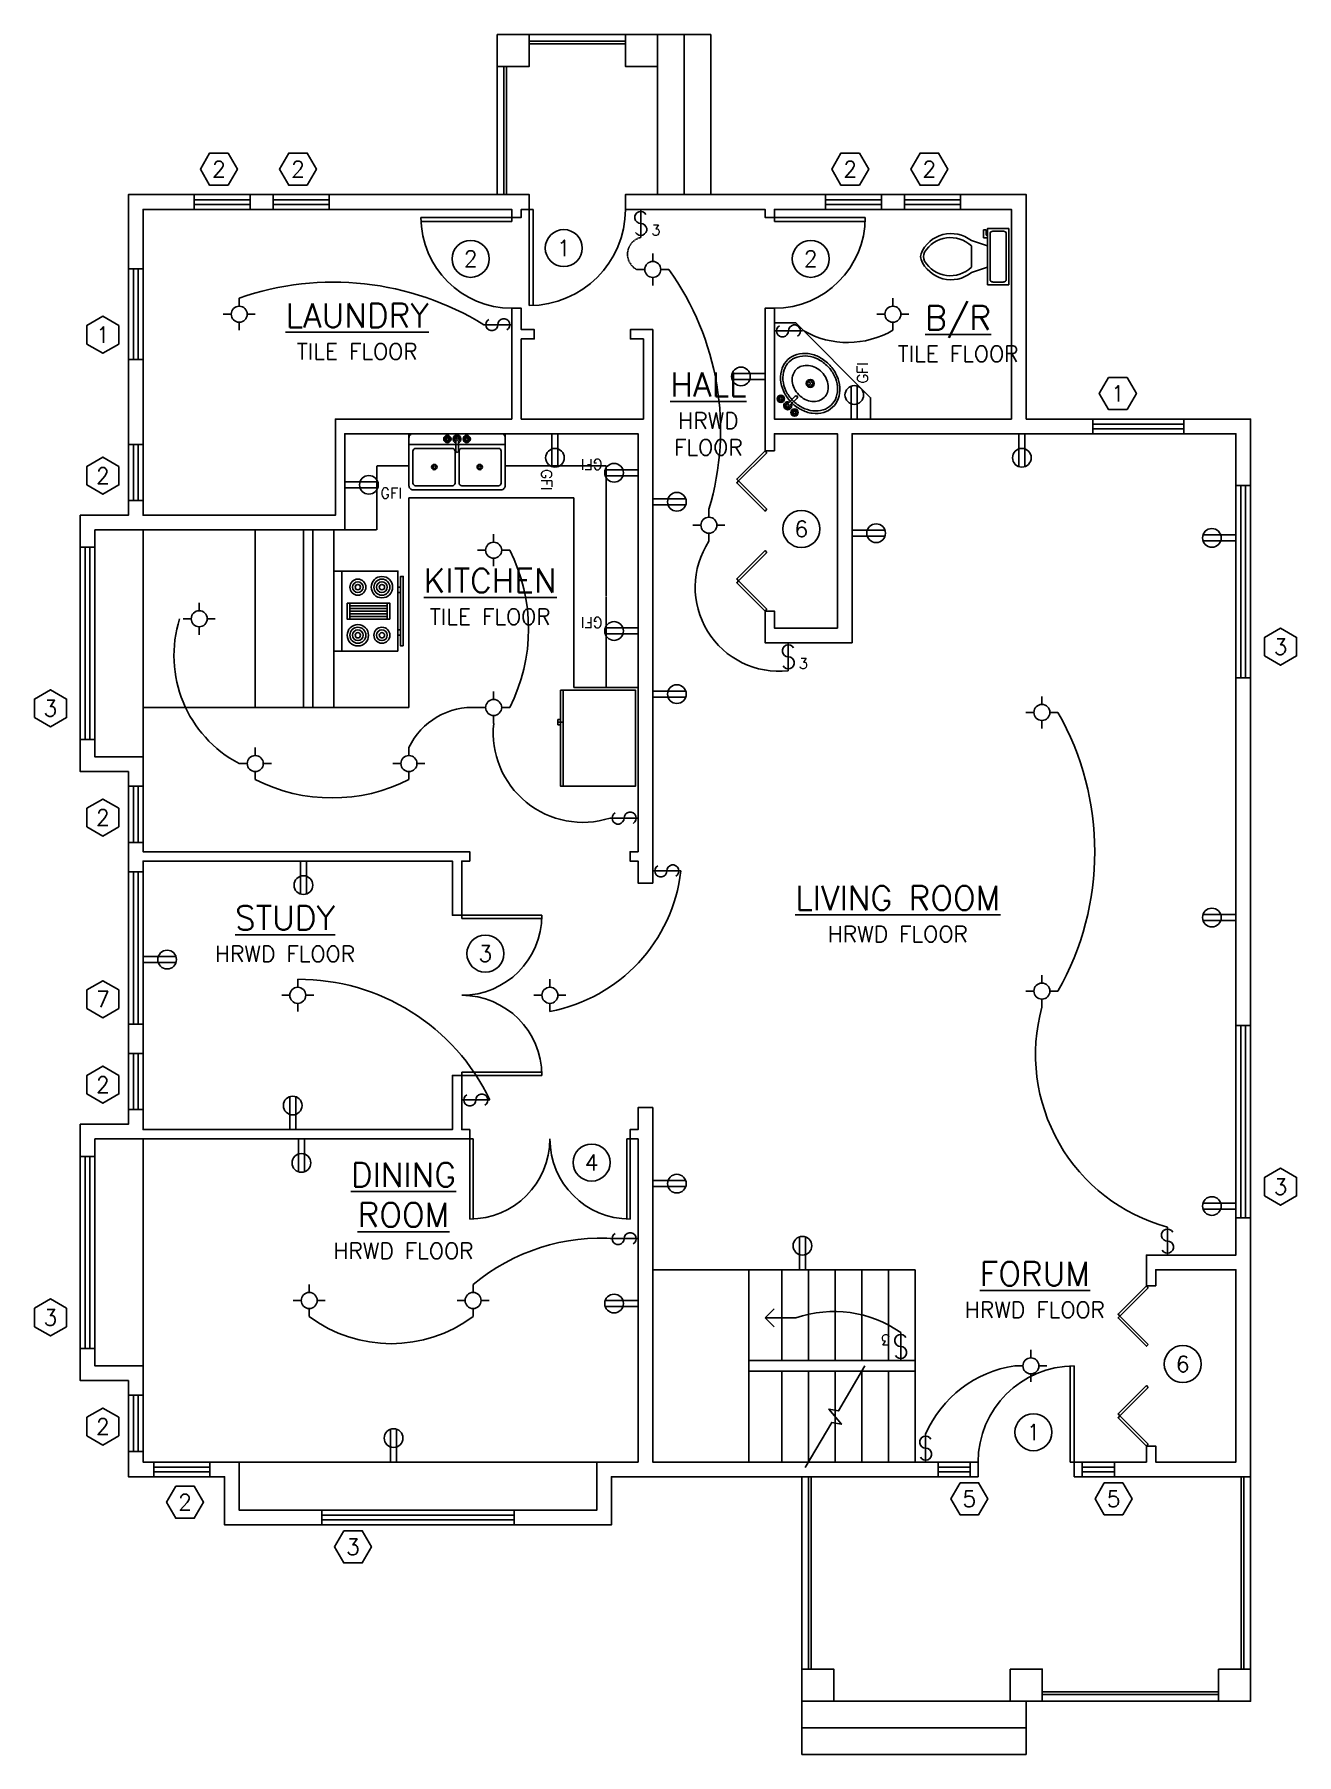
# Model space of a CAD drawing. Header units: inches. Extents: x -34 to 998, y -144 to 500.
# Drawn here: x -34 to 438, y -144 to 500 of the extents above; entities that cross this region are included whole.
import ezdxf
from ezdxf.enums import TextEntityAlignment as Align

# ---------------------------------------------------------------- set-up
doc = ezdxf.new("R2010")
doc.units = ezdxf.units.IN
doc.header["$MEASUREMENT"] = 0
doc.linetypes.add('DASHED2', pattern=[0.375, 0.25, -0.125])
doc.linetypes.add('HIDDEN', pattern=[0.375, 0.25, -0.125])
for name, color, linetype in [('Appliances', 3, 'Continuous'), ('Cabinetry', 95, 'Continuous'), ('DB - Windows', 5, 'Continuous'), ('Deck', 4, 'Continuous'), ('Doors', 155, 'Continuous'), ('Lighting', 30, 'Continuous'), ('Power', 6, 'Continuous'), ('Stairs', 203, 'Continuous'), ('Text', 7, 'Continuous'), ('Walls', 7, 'Continuous')]:
    doc.layers.add(name, color=color, linetype=linetype)
doc.styles.add('ATTR', font='romans.shx', dxfattribs={"width": 0.8, "height": 0.24})
doc.styles.get("Standard").update_dxf_attribs({"font": 'romans.shx'})

# ---------------------------------------------------------------- blocks, each defined once
blk = doc.blocks.new('Column')
blk.add_lwpolyline([(0, 0), (12, 0), (12, -12), (0, -12)], close=True)
blk = doc.blocks.new('Lighting fixture')
for p, q in [((-3, 0), (-6, 0)), ((0, 3), (0, 6)), ((3, 0), (6, 0)), ((0, -3), (0, -6))]:
    blk.add_line(p, q)
blk.add_circle((0, 0), 3)
blk = doc.blocks.new('*B20')
for p, q in [((12.31, 1.12), (0, 1.12)), ((12.31, -1.12), (0, -1.12))]:
    blk.add_line(p, q)
blk.add_circle((9, 0), 3.5)
at = {"insert": (13.31, -1.12), "char_height": 4, "width": 3.3694, "attachment_point": 1}
blk.add_mtext('GFI', dxfattribs=at)
at = {"style": 'ATTR', "width": 0.8, "flags": 9}
blk.add_attdef('ESTCODE', (0, 0), '', height=0.0000548, dxfattribs=at)
blk = doc.blocks.new('Receptacle')
for p, q in [((12.31, 1.12), (0, 1.12)), ((12.31, -1.12), (0, -1.12))]:
    blk.add_line(p, q)
blk.add_circle((9, 0), 3.5)
at = {"style": 'ATTR', "width": 0.8, "flags": 9}
blk.add_attdef('ESTCODE', (0, 0), '', height=0.0000548, dxfattribs=at)
blk = doc.blocks.new('*B19')
for p, q in [((12.31, 1.12), (0, 1.12)), ((12.31, -1.12), (0, -1.12))]:
    blk.add_line(p, q)
blk.add_circle((9, 0), 3.5)
at = {"style": 'ATTR', "width": 0.8, "flags": 9}
blk.add_attdef('ESTCODE', (0, 0), '', height=0.0000548, dxfattribs=at)
blk = doc.blocks.new('*B21')
blk.add_line((0, 0), (0, -10.5))
blk.add_lwpolyline([(1.95, -1.88, 1.732051), (0, -5.25, -1.732051), (-1.95, -8.62, -1.732051)], format="xyb")
at = {"insert": (3.95, -5.74), "char_height": 4, "width": 3.3694, "attachment_point": 1}
blk.add_mtext('3', dxfattribs=at)
at = {"style": 'ATTR', "width": 0.8, "flags": 9}
blk.add_attdef('ESTCODE', (0, 0), '', height=0.00003, dxfattribs=at)
blk = doc.blocks.new('Switch')
blk.add_line((0, 0), (0, -10.5))
blk.add_lwpolyline([(1.95, -1.88, 1.732051), (0, -5.25, -1.732051), (-1.95, -8.62, -1.732051)], format="xyb")
at = {"style": 'ATTR', "width": 0.8, "flags": 9}
blk.add_attdef('ESTCODE', (0, 0), '', height=0.00003, dxfattribs=at)
blk = doc.blocks.new('*B12')
for p, q in [((1, -27.999999), (37, -27.999999)), ((12, -28.999999), (12, -29.999999)), ((12, -29.999999), (14, -29.999999)), ((13, -27.999999), (13, -29.999999)), ((14, -29.999999), (14, -28.999999))]:
    blk.add_line(p, q)
blk.add_lwpolyline([(1, -28.999999), (1, -1), (37, -1), (37, -28.999999)], close=True)
blk = doc.blocks.new('Range_Oven')
for p, q in [((0, -3), (30, -3)), ((12, -6), (18, -6)), ((13, -20), (13, -6)), ((14, -6), (14, -20)), ((15, -20), (15, -6)), ((16, -6), (16, -20)), ((17, -20), (17, -6)), ((6, -24), (6, -25)), ((8, -25), (8, -24)), ((18, -20), (12, -20)), ((22, -25), (22, -24)), ((24, -24), (24, -25))]:
    blk.add_line(p, q)
for points in [[(0, -24), (0, 0), (30, 0), (30, -24)], [(12, -21), (12, -5), (18, -5), (18, -21)], [(2, -26), (2, -25), (28, -25), (28, -26)]]:
    blk.add_lwpolyline(points, close=True)
for centre, radius in [((6, -9), 4), ((6, -9), 3), ((24, -9), 3), ((6, -9), 2), ((6, -9), 1), ((24, -9), 2), ((24, -9), 1), ((6, -18), 3), ((6, -18), 2), ((6, -18), 1), ((24, -18), 4), ((24, -18), 3), ((24, -18), 2), ((24, -18), 1)]:
    blk.add_circle(centre, radius)
blk = doc.blocks.new('Faucet - top')
for p, q in [((-4.107, 0.125), (-4.375, 0.125)), ((-3.75, 0.4788), (-3.75, 0.75)), ((-3.5, 0.482), (-3.5, 0.75)), ((-3.1461, 0.125), (-2.875, 0.125)), ((3.143, 0.125), (2.875, 0.125)), ((3.5, 0.4788), (3.5, 0.75)), ((3.75, 0.482), (3.75, 0.75)), ((4.1039, 0.125), (4.375, 0.125)), ((-4.1039, -0.125), (-4.375, -0.125)), ((-3.75, -0.4821), (-3.75, -0.75)), ((-3.5, -0.4789), (-3.5, -0.75)), ((-3.143, -0.125), (-2.875, -0.125)), ((-0.5, -0.8639), (-0.5, -4.5)), ((0.5, -4.5), (0.5, -0.8631)), ((3.1461, -0.125), (2.875, -0.125)), ((3.5, -0.4821), (3.5, -0.75)), ((3.75, -0.4789), (3.75, -0.75)), ((4.107, -0.125), (4.375, -0.125))]:
    blk.add_line(p, q)
for centre, radius in [((-3.625, 0), 1.375), ((-4.625, 0), 0.2795), ((-3.625, 0), 0.5), ((-3.625, 1), 0.2795), ((-2.625, 0), 0.2795), ((0, 0), 0.5), ((3.625, 0), 1.375), ((2.625, 0), 0.2795), ((3.625, 0), 0.5), ((3.625, 1), 0.2795), ((4.625, 0), 0.2795), ((-3.625, -1), 0.2795), ((3.625, -1), 0.2795)]:
    blk.add_circle(centre, radius)
for centre, radius, start, end in [((-3.625, 0), 1, 105.2407, 164.2093), ((-3.625, 0), 1, 16.44125, 74.07887), ((0, 0), 1.5, 289.6514, 250.3603), ((0, 0), 1, 300.3431, 239.7554), ((3.625, 0), 1, 106.12, 164.0884), ((3.625, 0), 1, 16.23422, 73.90469), ((-3.625, 0), 1, 196.2342, 253.9047), ((-3.625, 0), 1, 286.12, 344.0884), ((0, -4.5), 0.5, 180, 0), ((3.625, 0), 1, 196.4413, 254.0789), ((3.625, 0), 1, 285.2407, 344.2093)]:
    blk.add_arc(centre, radius, start, end)
blk = doc.blocks.new('*B16')
blk.add_line((-18, -6), (18, -6))
for points in [[(-18, -21.5), (-18, -3.5, -0.414214), (-16.5, -2), (16.5, -2, -0.414214), (18, -3.5), (18, -21.5, -0.414214), (16.5, -23), (-16.5, -23, -0.414214)], [(-15.5, -21.5, -0.414214), (-16.5, -20.5), (-16.5, -8.5, -0.414214), (-15.5, -7.5), (-1.75, -7.5, -0.414214), (-0.75, -8.5), (-0.75, -20.5, -0.414214), (-1.75, -21.5)], [(1.75, -21.5, -0.414214), (0.75, -20.5), (0.75, -8.5, -0.414214), (1.75, -7.5), (15.5, -7.5, -0.414214), (16.5, -8.5), (16.5, -20.5, -0.414214), (15.5, -21.5)]]:
    blk.add_lwpolyline(points, format="xyb", close=True)
for centre, radius in [((-8.5, -14.5), 1), ((-8.5, -14.5), 0.5), ((8.5, -14.5), 1), ((8.5, -14.5), 0.5)]:
    blk.add_circle(centre, radius)
blk.add_blockref('Faucet - top', (0, -4))
blk = doc.blocks.new('*B18')
for p, q in [((9.5, -7), (9.5, -3)), ((-10, -9.5), (-8, -9.5)), ((-10, -10.5), (-10, -9.5)), ((-7, -10.5), (-10, -10.5)), ((-8, -9.5), (-8, -9)), ((-7, -9), (-7, -10.5)), ((-4, -9), (-6, -15)), ((4, -9), (6, -15)), ((4, -15), (-4, -15))]:
    blk.add_line(p, q)
blk.add_lwpolyline([(10.5, -9), (10.5, -1), (-10.5, -1), (-10.5, -9)], close=True)
for points in [[(-9.5, -3), (-9.5, -7)], [(8.5, -2), (-8.5, -2)], [(-8.5, -8), (8.5, -8)]]:
    blk.add_lwpolyline(points)
for centre, radius, start, end in [((-8.62, -2.88), 0.884, 81.8699, 188.1301), ((8.62, -2.88), 0.884, 351.8699, 98.1301), ((-8.62, -7.12), 0.884, 171.8699, 278.1301), ((8.62, -7.12), 0.884, 261.8699, 8.1301), ((3.52, -22.58), 12.17, 141.46911, 247.97143), ((4.2, -22.82), 11.33, 136.36773, 238.94682), ((-3.52, -22.58), 12.17, 292.02843, 38.53071), ((-4.2, -22.82), 11.33, 301.05301, 43.63209), ((0, -28.88), 4, 245.73182, 294.26817), ((0, -30), 4, 254.86053, 285.13947)]:
    blk.add_arc(centre, radius, start, end)
blk = doc.blocks.new('Sink')
for p, q in [((-1.07, -14.84), (0.93, -14.84)), ((-0.07, -13.84), (-0.07, -15.84))]:
    blk.add_line(p, q)
at = {"linetype": 'Continuous'}
for points in [[(-12.3, -14.45, 0.117634), (-11.53, -18.2, 0.104469), (-8.95, -21.64, 0.090016), (-5.15, -23.91, 0.08192), (-0.39, -24.86, 0.08192), (4.42, -24.22, 0.090016), (8.35, -22.2, 0.104469), (11.16, -18.93, 0.117634), (12.17, -15.24, 0.117634), (11.4, -11.48, 0.104469), (8.81, -8.04, 0.090016), (5.02, -5.77, 0.08192), (0.26, -4.83, 0.08192), (-4.56, -5.46, 0.090016), (-8.49, -7.48, 0.104469), (-11.29, -10.75, 0.117634)], [(-11.35, -14.68, 0.118622), (-10.58, -18.09, 0.104678), (-8.14, -21.2, 0.089562), (-4.61, -23.21, 0.081185), (-0.2, -23.99, 0.081185), (4.23, -23.33, 0.089562), (7.82, -21.42, 0.104678), (10.35, -18.39, 0.118622), (11.22, -15, 0.118622), (10.45, -11.59, 0.104678), (8, -8.48, 0.089562), (4.47, -6.47, 0.081185), (0.06, -5.69, 0.081185), (-4.37, -6.35, 0.089562), (-7.96, -8.26, 0.104678), (-10.49, -11.29, 0.118622)], [(-7.49, -14.76, 0.118283), (-6.97, -17.01, 0.104607), (-5.36, -19.05, 0.089718), (-3.03, -20.37, 0.081436), (-0.14, -20.88, 0.081436), (2.77, -20.43, 0.089718), (5.13, -19.17, 0.104607), (6.79, -17.16, 0.118283), (7.35, -14.92, 0.118283), (6.84, -12.67, 0.104607), (5.23, -10.63, 0.089718), (2.9, -9.31, 0.081436), (0, -8.8, 0.081436), (-2.91, -9.25, 0.089718), (-5.27, -10.51, 0.104607), (-6.92, -12.52, 0.118283)]]:
    blk.add_lwpolyline(points, format="xyb", close=True, dxfattribs=at)
for radius in [1.5, 1]:
    blk.add_circle((-0.07, -14.84), radius)
blk.add_blockref('Faucet - top', (0, -3))
blk = doc.blocks.new('*B23')
for p, q in [((0, 5.5), (0, 0)), ((0, 3.62), (72, 3.62)), ((0, 1.88), (72, 1.88)), ((72, 5.5), (72, 0))]:
    blk.add_line(p, q)
blk.add_lwpolyline([(8.23, -2.23), (4.77, -8.23), (8.23, -14.23), (15.16, -14.23), (18.63, -8.23), (15.16, -2.23)], close=True)
at = {"flags": 1}
for tag, p in [('WIDTH', (-0.17, -11.88)), ('HEIGHT', (-0.17, -23.01)), ('STYLE', (-0.17, -34.13)), ('REF#', (-0.17, -45.26)), ('MANUFACTURER', (-0.17, -56.39)), ('COST', (-0.17, -67.52))]:
    blk.add_attdef(tag, p, '', height=6, dxfattribs=at)
at = {"color": 7}
blk.add_attdef('SYM.', text='', height=6, dxfattribs=at).set_placement((11.7, -8.23), align=Align.MIDDLE_CENTER)
blk = doc.blocks.new('*B24')
for p, q in [((0, 5.5), (0, 0)), ((0, 3.62), (72, 3.62)), ((0, 1.88), (72, 1.88)), ((72, 5.5), (72, 0))]:
    blk.add_line(p, q)
blk.add_lwpolyline([(8.23, 22.66), (4.77, 16.66), (8.23, 10.66), (15.16, 10.66), (18.63, 16.66), (15.16, 22.66)], close=True)
at = {"color": 7}
blk.add_attdef('SYM.', text='', height=6, dxfattribs=at).set_placement((11.7, 16.66), align=Align.MIDDLE_CENTER)
at = {"flags": 1}
for tag, p in [('WIDTH', (-0.17, -11.88)), ('HEIGHT', (-0.17, -23.01)), ('STYLE', (-0.17, -34.13)), ('REF#', (-0.17, -45.26)), ('MANUFACTURER', (-0.17, -56.39)), ('COST', (-0.17, -67.52))]:
    blk.add_attdef(tag, p, '', height=6, dxfattribs=at)
blk = doc.blocks.new('*B26')
for p, q in [((0, 5.5), (0, 0)), ((0, 3.62), (72, 3.62)), ((0, 1.88), (72, 1.88)), ((72, 5.5), (72, 0))]:
    blk.add_line(p, q)
blk.add_lwpolyline([(8.23, -5.2), (4.77, -11.2), (8.23, -17.2), (15.16, -17.2), (18.63, -11.2), (15.16, -5.2)], close=True)
at = {"flags": 1}
for tag, p in [('WIDTH', (-0.17, -11.88)), ('HEIGHT', (-0.17, -23.01)), ('STYLE', (-0.17, -34.13)), ('REF#', (-0.17, -45.26)), ('MANUFACTURER', (-0.17, -56.39)), ('COST', (-0.17, -67.52))]:
    blk.add_attdef(tag, p, '', height=6, dxfattribs=at)
at = {"color": 7}
blk.add_attdef('SYM.', text='', height=6, dxfattribs=at).set_placement((11.7, -11.2), align=Align.MIDDLE_CENTER)
blk = doc.blocks.new('*B25')
for p, q in [((0, 5.5), (0, 0)), ((0, 3.62), (72, 3.62)), ((0, 1.88), (72, 1.88)), ((72, 5.5), (72, 0))]:
    blk.add_line(p, q)
blk.add_lwpolyline([(8.23, -5.2), (4.77, -11.2), (8.23, -17.2), (15.16, -17.2), (18.63, -11.2), (15.16, -5.2)], close=True)
at = {"flags": 1}
for tag, p in [('WIDTH', (-0.17, -11.88)), ('HEIGHT', (-0.17, -23.01)), ('STYLE', (-0.17, -34.13)), ('REF#', (-0.17, -45.26)), ('MANUFACTURER', (-0.17, -56.39)), ('COST', (-0.17, -67.52))]:
    blk.add_attdef(tag, p, '', height=6, dxfattribs=at)
at = {"color": 7}
blk.add_attdef('SYM.', text='', height=6, dxfattribs=at).set_placement((11.7, -11.2), align=Align.MIDDLE_CENTER)
blk = doc.blocks.new('*B27')
for p, q in [((0, 5.5), (0, 0)), ((0, 3.62), (21, 3.62)), ((0, 1.88), (21, 1.88)), ((21, 5.5), (21, 0))]:
    blk.add_line(p, q)
blk.add_lwpolyline([(8.23, -3.54), (4.77, -9.54), (8.23, -15.54), (15.16, -15.54), (18.63, -9.54), (15.16, -3.54)], close=True)
at = {"flags": 1}
for tag, p in [('WIDTH', (-0.17, -11.88)), ('HEIGHT', (-0.17, -23.01)), ('STYLE', (-0.17, -34.13)), ('REF#', (-0.17, -45.26)), ('MANUFACTURER', (-0.17, -56.39)), ('COST', (-0.17, -67.52))]:
    blk.add_attdef(tag, p, '', height=6, dxfattribs=at)
at = {"color": 7}
blk.add_attdef('SYM.', text='', height=6, dxfattribs=at).set_placement((11.7, -9.54), align=Align.MIDDLE_CENTER)
blk = doc.blocks.new('*B28')
for p, q in [((-13, 5.5), (-13, 0)), ((-13, 3.62), (21, 3.62)), ((-13, 1.88), (21, 1.88)), ((21, 5.5), (21, 0))]:
    blk.add_line(p, q)
blk.add_lwpolyline([(8.23, -3.54), (4.77, -9.54), (8.23, -15.54), (15.16, -15.54), (18.63, -9.54), (15.16, -3.54)], close=True)
at = {"flags": 1}
for tag, p in [('WIDTH', (-0.17, -11.88)), ('HEIGHT', (-0.17, -23.01)), ('STYLE', (-0.17, -34.13)), ('REF#', (-0.17, -45.26)), ('MANUFACTURER', (-0.17, -56.39)), ('COST', (-0.17, -67.52))]:
    blk.add_attdef(tag, p, '', height=6, dxfattribs=at)
at = {"color": 7}
blk.add_attdef('SYM.', text='', height=6, dxfattribs=at).set_placement((11.7, -9.54), align=Align.MIDDLE_CENTER)
blk = doc.blocks.new('*B29')
for p, q in [((-36, 5.5), (-36, 0)), ((-36, 3.62), (21, 3.62)), ((-36, 1.88), (21, 1.88)), ((21, 5.5), (21, 0))]:
    blk.add_line(p, q)
blk.add_lwpolyline([(8.23, -3.54), (4.77, -9.54), (8.23, -15.54), (15.16, -15.54), (18.63, -9.54), (15.16, -3.54)], close=True)
at = {"flags": 1}
for tag, p in [('WIDTH', (-0.17, -11.88)), ('HEIGHT', (-0.17, -23.01)), ('STYLE', (-0.17, -34.13)), ('REF#', (-0.17, -45.26)), ('MANUFACTURER', (-0.17, -56.39)), ('COST', (-0.17, -67.52))]:
    blk.add_attdef(tag, p, '', height=6, dxfattribs=at)
at = {"color": 7}
blk.add_attdef('SYM.', text='', height=6, dxfattribs=at).set_placement((11.7, -9.54), align=Align.MIDDLE_CENTER)
blk = doc.blocks.new('*B30')
for p, q in [((0, 5.5), (0, 0)), ((0, 3.62), (12, 3.62)), ((0, 1.88), (12, 1.88)), ((12, 5.5), (12, 0))]:
    blk.add_line(p, q)
blk.add_lwpolyline([(8.23, -2.23), (4.77, -8.23), (8.23, -14.23), (15.16, -14.23), (18.63, -8.23), (15.16, -2.23)], close=True)
at = {"flags": 1}
for tag, p in [('WIDTH', (-0.17, -11.88)), ('HEIGHT', (-0.17, -23.01)), ('STYLE', (-0.17, -34.13)), ('REF#', (-0.17, -45.26)), ('MANUFACTURER', (-0.17, -56.39)), ('COST', (-0.17, -67.52))]:
    blk.add_attdef(tag, p, '', height=6, dxfattribs=at)
at = {"color": 7}
blk.add_attdef('SYM.', text='', height=6, dxfattribs=at).set_placement((11.7, -8.23), align=Align.MIDDLE_CENTER)
blk = doc.blocks.new('Door - French')
for p, q in [((0, 0), (0, 30)), ((1.25, 29.97), (1.25, 0)), ((58.75, 29.97), (58.75, 0)), ((60, 0), (60, 30)), ((1.25, 0), (0, 0)), ((58.75, 0), (60, 0))]:
    blk.add_line(p, q)
blk.add_circle((14.39, 8.85), 6.93)
for centre, start, end in [((0, 0), 0, 90), ((60, 0), 90, 180)]:
    blk.add_arc(centre, 30, start, end)
at = {"color": 7, "flags": 8}
blk.add_attdef('SYM.', text='', height=6, dxfattribs=at).set_placement((14.39, 8.85), align=Align.MIDDLE_CENTER)
at = {"flags": 9}
for tag, p in [('WIDTH', (2.53, -22.43)), ('HEIGHT', (2.53, -33.55)), ('STYLE', (2.53, -44.68)), ('REF#', (2.53, -55.81)), ('MANUFACTURER', (2.53, -66.94)), ('COST', (2.53, -78.06))]:
    blk.add_attdef(tag, p, '', height=6, dxfattribs=at)
blk = doc.blocks.new('Door - Bifold')
for points in [[(0.71, -0.71), (0, 0), (10.61, 10.61), (11.31, 9.9)], [(21.92, -0.71), (11.31, 9.9), (12.02, 10.61), (22.63, 0)], [(38.08, -0.71), (37.37, 0), (47.98, 10.61), (48.69, 9.9)], [(59.29, -0.71), (48.69, 9.9), (49.39, 10.61), (60, 0)]]:
    blk.add_lwpolyline(points, close=True)
blk.add_circle((30.72, -13.6), 6.93)
at = {"color": 7, "flags": 8}
blk.add_attdef('SYM.', text='', height=6, dxfattribs=at).set_placement((30.72, -13.6), align=Align.MIDDLE_CENTER)
at = {"flags": 9}
for tag, p in [('WIDTH', (18.85, -23.55)), ('HEIGHT', (18.85, -34.68)), ('STYLE', (18.85, -45.81)), ('REF#', (18.85, -56.94)), ('MANUFACTURER', (18.85, -68.06)), ('COST', (18.85, -79.19))]:
    blk.add_attdef(tag, p, '', height=6, dxfattribs=at)
blk = doc.blocks.new('*B37')
for p, q in [((-1.5, 35.97), (-1.5, 0)), ((0, 0), (0, 36)), ((-1.5, 0), (0, 0))]:
    blk.add_line(p, q)
blk.add_circle((-15.29, 11.18), 6.93)
blk.add_arc((0, 0), 36, 90, 180)
at = {"color": 7, "flags": 8}
blk.add_attdef('SYM.', text='', height=6, dxfattribs=at).set_placement((12.94, 11.18), align=Align.MIDDLE_CENTER)
at = {"flags": 9}
for tag, p in [('WIDTH', (1.07, -20.09)), ('HEIGHT', (1.07, -31.22)), ('STYLE', (1.07, -42.35)), ('REF#', (1.07, -53.47)), ('MANUFACTURER', (1.07, -64.6)), ('COST', (1.07, -75.73))]:
    blk.add_attdef(tag, p, '', height=6, dxfattribs=at)
blk = doc.blocks.new('*B38')
for p, q in [((1.5, 0), (0, 0)), ((0, 0), (0, -36)), ((1.5, -35.97), (1.5, 0))]:
    blk.add_line(p, q)
blk.add_circle((12.94, -14.5), 6.93)
blk.add_arc((0, 0), 36, 270, 0)
at = {"color": 7, "flags": 8}
blk.add_attdef('SYM.', text='', height=6, dxfattribs=at).set_placement((12.94, 11.18), align=Align.MIDDLE_CENTER)
at = {"flags": 9}
for tag, p in [('WIDTH', (1.07, -20.09)), ('HEIGHT', (1.07, -31.22)), ('STYLE', (1.07, -42.35)), ('REF#', (1.07, -53.47)), ('MANUFACTURER', (1.07, -64.6)), ('COST', (1.07, -75.73))]:
    blk.add_attdef(tag, p, '', height=6, dxfattribs=at)
blk = doc.blocks.new('*B39')
for p, q in [((-1.5, 33.97), (-1.5, 0)), ((0, 0), (0, 34)), ((-1.5, 0), (0, 0))]:
    blk.add_line(p, q)
blk.add_circle((-15.53, 15.41), 6.93)
blk.add_arc((0, 0), 34, 90, 180)
at = {"color": 7, "flags": 8}
blk.add_attdef('SYM.', text='', height=6, dxfattribs=at).set_placement((12.94, 11.18), align=Align.MIDDLE_CENTER)
at = {"flags": 9}
for tag, p in [('WIDTH', (1.07, -20.09)), ('HEIGHT', (1.07, -31.22)), ('STYLE', (1.07, -42.35)), ('REF#', (1.07, -53.47)), ('MANUFACTURER', (1.07, -64.6)), ('COST', (1.07, -75.73))]:
    blk.add_attdef(tag, p, '', height=6, dxfattribs=at)
blk = doc.blocks.new('*B40')
for p, q in [((-1.5, 0), (0, 0)), ((0, 0), (0, -34)), ((-1.5, -33.97), (-1.5, 0))]:
    blk.add_line(p, q)
blk.add_circle((-15.53, -13.61), 6.93)
blk.add_arc((0, 0), 34, 180, 270)
at = {"color": 7, "flags": 8}
blk.add_attdef('SYM.', text='', height=6, dxfattribs=at).set_placement((12.94, 11.18), align=Align.MIDDLE_CENTER)
at = {"flags": 9}
for tag, p in [('WIDTH', (1.07, -20.09)), ('HEIGHT', (1.07, -31.22)), ('STYLE', (1.07, -42.35)), ('REF#', (1.07, -53.47)), ('MANUFACTURER', (1.07, -64.6)), ('COST', (1.07, -75.73))]:
    blk.add_attdef(tag, p, '', height=6, dxfattribs=at)

msp = doc.modelspace()

# ---------------------------------------------------------------- linework, layer by layer
msp.add_line((191.95, 194.15), (191.95, 194.15))
at = {"layer": 'Cabinetry'}
for p, q in [((106.19, 326.65), (167.95, 326.65)), ((106.19, 326.65), (106.19, 248.15)), ((167.95, 255.65), (167.95, 326.65)), ((6.69, 314.65), (6.69, 229.65)), ((48.69, 272.15), (48.69, 314.65)), ((48.69, 272.15), (48.69, 248.15)), ((167.95, 255.65), (167.95, 264.65)), ((167.95, 255.65), (191.95, 255.65)), ((6.69, 248.15), (48.69, 248.15)), ((48.69, 248.15), (66.69, 248.15)), ((70.19, 248.15), (106.19, 248.15)), ((6.69, 86.65), (6.69, 1.65)), ((176.45, -34.35), (42.69, -34.35))]:
    msp.add_line(p, q, dxfattribs=at)
at = {"layer": 'Cabinetry', "linetype": 'DASHED2'}
for p, q in [((66.69, 248.15), (66.69, 314.65)), ((70.19, 248.15), (70.19, 314.65)), ((78.07, 248.15), (78.07, 314.65)), ((66.69, 248.15), (70.19, 248.15))]:
    msp.add_line(p, q, dxfattribs=at)
at = {"layer": 'Cabinetry'}
msp.add_lwpolyline([(278.95, 356.15), (278.95, 364.15), (250.95, 392.15), (242.95, 392.15)], dxfattribs=at)
at = {"layer": 'Cabinetry', "linetype": 'HIDDEN'}
for points in [[(82.19, 314.65), (94.19, 314.65), (94.19, 338.65), (106.19, 338.65), (106.19, 350.65)], [(142.19, 350.65), (142.19, 338.65), (179.95, 338.65), (179.95, 255.65)]]:
    msp.add_lwpolyline(points, dxfattribs=at)
at = {"layer": 'Deck'}
for p, q in [((139.19, 440.15), (139.19, 500.15)), ((139.19, 500.15), (219.19, 500.15)), ((151.19, 497.65), (187.19, 497.65)), ((151.19, 496.65), (187.19, 496.65)), ((199.19, 500.15), (199.19, 440.15)), ((209.19, 500.15), (209.19, 440.15)), ((219.19, 500.15), (219.19, 440.15)), ((141.69, 440.15), (141.69, 488.15)), ((142.69, 440.15), (142.69, 488.15)), ((253.19, -39.85), (253.19, -143.85)), ((255.69, -111.85), (255.69, -39.85)), ((256.69, -111.85), (256.69, -39.85)), ((417.69, -111.85), (417.69, -39.85)), ((418.69, -111.85), (418.69, -39.85)), ((421.19, -39.85), (421.19, -123.85)), ((409.19, -120.35), (343.19, -120.35)), ((409.19, -121.35), (343.19, -121.35)), ((253.19, -123.85), (421.19, -123.85)), ((337.19, -123.85), (337.19, -143.85)), ((253.19, -133.85), (337.19, -133.85)), ((337.19, -143.85), (253.19, -143.85))]:
    msp.add_line(p, q, dxfattribs=at)
at = {"layer": 'Lighting'}
for p, q in [((239.49, 19.65), (242.9, 23.06)), ((251, 19.65), (239.49, 19.65)), ((239.49, 19.65), (242.9, 16.24))]:
    msp.add_line(p, q, dxfattribs=at)
at = {"layer": 'Lighting', "linetype": 'HIDDEN'}
msp.add_arc((194.44, 417.87), 6.45, 103.29893, 242.40708, dxfattribs=at)
at = {"layer": 'Lighting'}
for centre, radius, start, end in [((78.01, 300.46), 106.94, 58.3134, 109.29021), ((119.82, 352.04), 102.99, 343.27097, 35.70543), ((270.42, 418.25), 33.44, 240.49926, 300.35926), ((244.77, 293.17), 31.46, 146.80057, 276.17383), ((86.38, 277.59), 64.6, 332.8927, 27.1073), ((63.96, 267.61), 45.72, 162.44802, 242.26371), ((129.98, 221.89), 26.32, 85.83829, 154.68887), ((257.37, 194.15), 105.5, 330.36471, 29.63529), ((171.26, 238.7), 33.54, 174.09912, 287.68491), ((77.44, 278.02), 63.72, 243.18139, 296.81861), ((147.83, 193.88), 60.52, 280.58969, 353.45696), ((64.91, 67.17), 79.23, 25.45253, 90.2447), ((407.67, 118.28), 66.99, 164.67901, 254.76108), ((178.3, -25.77), 75.29, 85.70092, 129.71718), ((99.54, 61.32), 51.33, 233.32878, 306.67122), ((265.23, -21.53), 43.57, 54.97621, 109.06653), ((338.97, -40.85), 42.92, 98.08584, 156.67489)]:
    msp.add_arc(centre, radius, start, end, dxfattribs=at)
at = {"layer": 'Stairs'}
for p, q in [((197.45, 37.65), (295.69, 37.65)), ((233.45, -34.35), (233.45, 37.65)), ((245.69, 37.65), (245.69, 3.65)), ((255.69, 37.65), (255.69, 3.65)), ((265.69, 37.65), (265.69, 3.65)), ((275.69, 37.65), (275.69, 3.65)), ((285.69, 37.65), (285.69, 3.65)), ((295.69, 37.65), (295.69, -34.35)), ((233.45, 3.65), (295.69, 3.65)), ((233.45, -0.35), (295.69, -0.35)), ((245.69, -0.35), (245.69, -34.35)), ((255.69, -0.35), (255.69, -34.35)), ((265.69, -0.35), (265.69, -34.35)), ((275.69, -0.35), (275.69, -34.35)), ((285.69, -0.35), (285.69, -34.35))]:
    msp.add_line(p, q, dxfattribs=at)
at = {"layer": 'Stairs', "linetype": 'Continuous'}
msp.add_lwpolyline([(254.51, -36.35), (264.42, -19.51), (268.01, -20.17), (263.36, -14.53), (266.95, -15.2), (276.86, 1.65)], dxfattribs=at)
at = {"layer": 'Walls'}
for points in [[(176.45, -34.35), (191.95, -34.35), (191.95, 86.65), (188.95, 86.65), (188.95, 90.15), (191.95, 90.15), (191.95, 98.4), (197.45, 98.4), (197.45, -34.35), (319.19, -34.35), (319.19, -39.85), (181.95, -39.85), (181.95, -57.85), (37.19, -57.85), (37.19, -39.85), (1.19, -39.85), (1.19, -3.85), (-16.81, -3.85), (-16.81, 92.15), (1.19, 92.15), (1.19, 224.15), (-16.81, 224.15), (-16.81, 320.15), (1.19, 320.15), (1.19, 440.15), (151.19, 440.15), (151.19, 434.65), (148.19, 434.65), (148.19, 431.65), (144.69, 431.65), (144.69, 434.65), (6.69, 434.65), (6.69, 320.15), (78.69, 320.15), (78.69, 356.15), (144.69, 356.15), (144.69, 397.65), (148.19, 397.65), (148.19, 389.65), (153.07, 389.65), (153.07, 386.15), (148.19, 386.15), (148.19, 356.15), (193.95, 356.15), (193.95, 386.15), (189.07, 386.15), (189.07, 389.65), (197.45, 389.65), (197.45, 182.4), (191.95, 182.4), (191.95, 190.65), (188.95, 190.65), (188.95, 194.15), (191.95, 194.15), (191.95, 350.65), (82.19, 350.65), (82.19, 314.65), (-11.31, 314.65), (-11.31, 229.65), (6.69, 229.65), (6.69, 194.15), (128.95, 194.15), (128.95, 190.65), (125.95, 190.65), (125.95, 170.4), (122.45, 170.4), (122.45, 190.65), (6.69, 190.65), (6.69, 90.15), (122.45, 90.15), (122.45, 110.4), (125.95, 110.4), (125.95, 90.15), (128.95, 90.15), (128.95, 86.65), (-11.31, 86.65), (-11.31, 1.65), (6.69, 1.65), (6.69, -34.35), (42.69, -34.35), (42.69, -52.35), (176.45, -52.35)], [(242.95, 431.65), (242.95, 434.65), (331.69, 434.65), (331.69, 356.15), (242.95, 356.15), (242.95, 397.65), (239.45, 397.65), (239.45, 344.27), (242.95, 344.27), (242.95, 350.65), (266.53, 350.65), (266.53, 277.9), (242.95, 277.9), (242.95, 284.27), (239.45, 284.27), (239.45, 272.4), (272.03, 272.4), (272.03, 350.65), (415.69, 350.65), (415.69, 43.15), (382.19, 43.15), (382.19, 31.65), (385.69, 31.65), (385.69, 37.65), (415.69, 37.65), (415.69, -34.35), (385.69, -34.35), (385.69, -28.35), (382.19, -28.35), (382.19, -34.35), (355.19, -34.35), (355.19, -39.85), (421.19, -39.85), (421.19, 356.15), (337.19, 356.15), (337.19, 440.15), (187.19, 440.15), (187.19, 434.65), (239.45, 434.65), (239.45, 431.65)]]:
    msp.add_lwpolyline(points, close=True, dxfattribs=at)

# ---------------------------------------------------------------- block references
at = {"layer": 'Appliances'}
for name, p, rotation in [('*B18', (331.69, 416.95), 270), ('Sink', (245.83, 359.03), 135), ('Range_Oven', (78.07, 269.21), 90), ('*B12', (191.95, 255.65), 270)]:
    msp.add_blockref(name, p, dxfattribs=dict(at, rotation=rotation))
msp.add_blockref('*B16', (124.19, 352.67), dxfattribs=at)
at = {"layer": 'DB - Windows'}
ref = msp.add_blockref('*B27', (46.76, 440.15), dxfattribs=dict(at, rotation=180))
ref.add_attrib('SYM.', '2', dxfattribs={"layer": '0', "color": 7, "height": 6}).set_placement((35.07, 449.69), align=Align.MIDDLE_CENTER)
ref = msp.add_blockref('*B27', (76.34, 440.15), dxfattribs=dict(at, rotation=180))
ref.add_attrib('SYM.', '2', dxfattribs={"layer": '0', "color": 7, "height": 6}).set_placement((64.65, 449.69), align=Align.MIDDLE_CENTER)
ref = msp.add_blockref('*B27', (283.03, 440.15), dxfattribs=dict(at, rotation=180))
ref.add_attrib('SYM.', '2', dxfattribs={"layer": '0', "color": 7, "height": 6}).set_placement((271.33, 449.69), align=Align.MIDDLE_CENTER)
ref = msp.add_blockref('*B27', (312.61, 440.15), dxfattribs=dict(at, rotation=180))
ref.add_attrib('SYM.', '2', dxfattribs={"layer": '0', "color": 7, "height": 6}).set_placement((300.91, 449.69), align=Align.MIDDLE_CENTER)
ref = msp.add_blockref('*B28', (1.19, 399.4), dxfattribs=dict(at, rotation=270))
ref.add_attrib('SYM.', '1', dxfattribs={"layer": '0', "color": 7, "height": 6}).set_placement((-8.36, 387.7), align=Align.MIDDLE_CENTER)
ref = msp.add_blockref('*B28', (383.19, 356.15), dxfattribs=dict(at, rotation=180))
ref.add_attrib('SYM.', '1', dxfattribs={"layer": '0', "color": 7, "height": 6}).set_placement((371.49, 365.69), align=Align.MIDDLE_CENTER)
ref = msp.add_blockref('*B27', (1.19, 346.65), dxfattribs=dict(at, rotation=270))
ref.add_attrib('SYM.', '2', dxfattribs={"layer": '0', "color": 7, "height": 6}).set_placement((-8.36, 334.95), align=Align.MIDDLE_CENTER)
ref = msp.add_blockref('*B26', (421.19, 259.22), dxfattribs=dict(at, rotation=90))
ref.add_attrib('SYM.', '3', dxfattribs={"layer": '0', "color": 7, "height": 6}).set_placement((432.38, 270.91), align=Align.MIDDLE_CENTER)
ref = msp.add_blockref('*B24', (-11.31, 236.15), dxfattribs=dict(at, rotation=90))
ref.add_attrib('SYM.', '3', dxfattribs={"layer": '0', "color": 7, "height": 6}).set_placement((-27.98, 247.84), align=Align.MIDDLE_CENTER)
ref = msp.add_blockref('*B27', (1.19, 218.65), dxfattribs=dict(at, rotation=270))
ref.add_attrib('SYM.', '2', dxfattribs={"layer": '0', "color": 7, "height": 6}).set_placement((-8.36, 206.95), align=Align.MIDDLE_CENTER)
ref = msp.add_blockref('*B29', (1.19, 150.65), dxfattribs=dict(at, rotation=270))
ref.add_attrib('SYM.', '7', dxfattribs={"layer": '0', "color": 7, "height": 6}).set_placement((-8.36, 138.95), align=Align.MIDDLE_CENTER)
ref = msp.add_blockref('*B25', (421.19, 57.05), dxfattribs=dict(at, rotation=90))
ref.add_attrib('SYM.', '3', dxfattribs={"layer": '0', "color": 7, "height": 6}).set_placement((432.38, 68.74), align=Align.MIDDLE_CENTER)
ref = msp.add_blockref('*B27', (1.19, 118.65), dxfattribs=dict(at, rotation=270))
ref.add_attrib('SYM.', '2', dxfattribs={"layer": '0', "color": 7, "height": 6}).set_placement((-8.36, 106.95), align=Align.MIDDLE_CENTER)
ref = msp.add_blockref('*B24', (-11.31, 8.12), dxfattribs=dict(at, rotation=90))
ref.add_attrib('SYM.', '3', dxfattribs={"layer": '0', "color": 7, "height": 6}).set_placement((-27.98, 19.81), align=Align.MIDDLE_CENTER)
ref = msp.add_blockref('*B27', (1.19, -9.35), dxfattribs=dict(at, rotation=270))
ref.add_attrib('SYM.', '2', dxfattribs={"layer": '0', "color": 7, "height": 6}).set_placement((-8.36, -21.05), align=Align.MIDDLE_CENTER)
for name, p, values in [('*B27', (10.69, -39.85), {'SYM.': '2'}), ('*B30', (304.19, -39.85), {'SYM.': '5'}), ('*B30', (358.19, -39.85), {'SYM.': '5'}), ('*B23', (73.54, -57.85), {'SYM.': '3'})]:
    msp.add_blockref(name, p, dxfattribs=at).add_auto_attribs(values)
at = {"layer": 'Deck'}
for p in [(139.19, 500.15), (187.19, 500.15), (253.19, -111.85), (331.19, -111.85), (409.19, -111.85)]:
    msp.add_blockref('Column', p, dxfattribs=at)
at = {"layer": 'Doors'}
ref = msp.add_blockref('*B39', (144.69, 431.65), dxfattribs=dict(at, rotation=90.00000000000001))
ref.add_attrib('SYM.', '2', dxfattribs={"layer": '0', "color": 7, "height": 6, "flags": 8}).set_placement((129.28, 416.12), align=Align.MIDDLE_CENTER)
ref = msp.add_blockref('*B38', (151.19, 434.65), dxfattribs=at)
ref.add_attrib('SYM.', '1', dxfattribs={"layer": '0', "color": 7, "height": 6, "flags": 8}).set_placement((164.12, 420.15), align=Align.MIDDLE_CENTER)
ref = msp.add_blockref('*B40', (242.95, 431.65), dxfattribs=dict(at, rotation=90))
ref.add_attrib('SYM.', '2', dxfattribs={"layer": '0', "color": 7, "height": 6, "flags": 8}).set_placement((256.56, 416.12), align=Align.MIDDLE_CENTER)
ref = msp.add_blockref('Door - Bifold', (239.45, 284.27), dxfattribs=dict(at, rotation=90))
ref.add_attrib('SYM.', '6', dxfattribs={"layer": '0', "color": 7, "height": 6, "flags": 8}).set_placement((253.05, 314.99), align=Align.MIDDLE_CENTER)
ref = msp.add_blockref('Door - French', (125.95, 170.4), dxfattribs=dict(at, rotation=270))
ref.add_attrib('SYM.', '3', dxfattribs={"layer": '0', "color": 7, "height": 6, "flags": 8}).set_placement((134.79, 156), align=Align.MIDDLE_CENTER)
ref = msp.add_blockref('Door - French', (188.95, 86.65), dxfattribs=dict(at, rotation=180))
ref.add_attrib('SYM.', '4', dxfattribs={"layer": '0', "color": 7, "height": 6, "flags": 8}).set_placement((174.55, 77.8), align=Align.MIDDLE_CENTER)
ref = msp.add_blockref('Door - Bifold', (382.19, -28.35), dxfattribs=dict(at, rotation=90))
ref.add_attrib('SYM.', '6', dxfattribs={"layer": '0', "color": 7, "height": 6, "flags": 8}).set_placement((395.79, 2.37), align=Align.MIDDLE_CENTER)
ref = msp.add_blockref('*B37', (355.19, -34.35), dxfattribs=at)
ref.add_attrib('SYM.', '1', dxfattribs={"layer": '0', "color": 7, "height": 6, "flags": 8}).set_placement((339.9, -23.17), align=Align.MIDDLE_CENTER)
at = {"layer": 'Lighting'}
for name, p in [('*B21', (192.95, 434.65)), ('Lighting fixture', (197.45, 412.15)), ('Lighting fixture', (42.69, 395.4)), ('Lighting fixture', (287.32, 395.4)), ('Lighting fixture', (218.45, 316.4)), ('Lighting fixture', (137.89, 307.02)), ('Lighting fixture', (27.69, 281.4)), ('*B21', (248.15, 272.4)), ('Lighting fixture', (137.89, 248.15)), ('Lighting fixture', (343.07, 246.31)), ('Lighting fixture', (48.69, 227.15)), ('Lighting fixture', (106.19, 227.15)), ('Lighting fixture', (64.57, 140.4)), ('Lighting fixture', (158.95, 140.4)), ('Lighting fixture', (343.07, 141.98)), ('Lighting fixture', (68.88, 26.15)), ('Lighting fixture', (130.19, 26.15)), ('Lighting fixture', (338.94, 1.65))]:
    msp.add_blockref(name, p, dxfattribs=at)
for name, p, rotation in [('Switch', (144.69, 391.46), 270), ('Switch', (242.95, 389.15), 90), ('Switch', (191.95, 206.74), 270), ('Switch', (197.45, 186.99), 90), ('Switch', (125.95, 101.22), 90), ('Switch', (191.95, 49.31), 270), ('Switch', (390.07, 43.15), 180), ('*B21', (290.24, 3.65), 180), ('Switch', (299.56, -34.35), 180)]:
    msp.add_blockref(name, p, dxfattribs=dict(at, rotation=rotation))
at = {"layer": 'Power'}
for name, p, rotation in [('Receptacle', (239.45, 372.09), 180), ('*B20', (272.86, 356.15), 90), ('*B20', (160.84, 350.65), 270), ('Receptacle', (335.57, 350.65), 270), ('*B20', (191.95, 336.04), 180), ('Receptacle', (415.69, 311.65), 180), ('*B20', (191.95, 276.8), 180), ('Receptacle', (66.69, 190.65), 270), ('Receptacle', (415.69, 169.52), 180), ('Receptacle', (62.69, 90.15), 90), ('Receptacle', (65.94, 86.65), 270), ('Receptacle', (415.69, 61.52), 180), ('Receptacle', (253.45, 37.65), 90), ('Receptacle', (191.95, 25.02), 180), ('Receptacle', (100.44, -34.35), 90)]:
    msp.add_blockref(name, p, dxfattribs=dict(at, rotation=rotation))
for name, p in [('*B20', (82.19, 331.52)), ('Receptacle', (197.45, 325.17)), ('Receptacle', (272.03, 313.41)), ('*B19', (197.45, 253.17)), ('Receptacle', (6.69, 153.78)), ('Receptacle', (197.45, 69.9))]:
    msp.add_blockref(name, p, dxfattribs=at)

# ---------------------------------------------------------------- texts
at = {"layer": 'Text', "char_height": 9, "attachment_point": 2}
for s, insert, width in [('{\\LLAUNDRY\\P\\H0.6667x;\\lTILE FLOOR}', (86.84, 399.44), 47.125), ('{\\LB/R\\P\\H0.6667x;\\lTILE FLOOR}', (311.72, 398.54), 47.125), ('{\\LHALL\\P\\H0.6667x;\\lHRWD FLOOR}', (218.28, 373.54), 47.125), ('{\\LKITCHEN\\P\\H0.6667x;\\lTILE FLOOR}', (136.61, 300.15), 47.125), ('{\\LLIVING ROOM\\P\\H0.6667x;\\lHRWD FLOOR}', (289.15, 181.34), 86), ('{\\LSTUDY\\P\\H0.6667x;\\lHRWD FLOOR}', (59.82, 173.9), 64.5), ('{\\LDINING ROOM\\P\\H0.6667x;\\lHRWD FLOOR}', (104.15, 77.72), 70.375), ('{\\LFORUM\\P\\H0.6667x;\\lHRWD FLOOR}', (340.46, 40.67), 57.5)]:
    msp.add_mtext(s, dxfattribs=dict(at, insert=insert, width=width))

doc.saveas('drawing.dxf')
